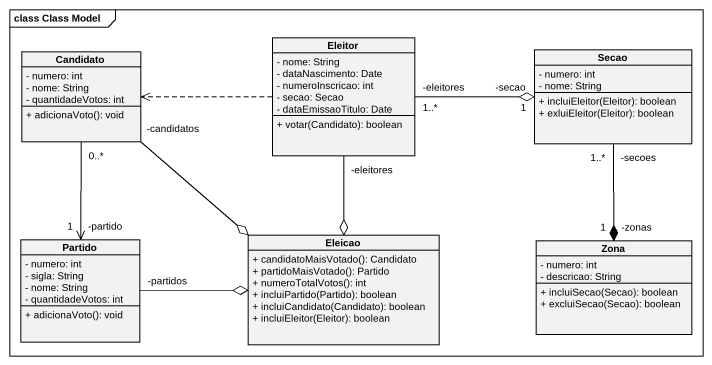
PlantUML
@startuml
mainframe class Class Model
hide circle
hide empty members
skinparam classAttributeIconSize 0
class Candidato {
  - numero: int
  - nome: String
  - quantidadeVotos: int
  + adicionaVoto(): void
}
class Eleitor {
  - nome: String
  - dataNascimento: Date
  - numeroInscricao: int
  - secao: Secao
  - dataEmissaoTitulo: Date
  + votar(Candidato): boolean
}
class Secao {
  - numero: int
  - nome: String
  + incluiEleitor(Eleitor): boolean
  + exluiEleitor(Eleitor): boolean
}
class Partido {
  - numero: int
  - sigla: String
  - nome: String
  - quantidadeVotos: int
  + adicionaVoto(): void
}
class Eleicao {
  + candidatoMaisVotado(): Candidato
  + partidoMaisVotado(): Partido
  + numeroTotalVotos(): int
  + incluiPartido(Partido): boolean
  + incluiCandidato(Candidato): boolean
  + incluiEleitor(Eleitor): boolean
}
class Zona {
  - numero: int
  - descricao: String
  + incluiSecao(Secao): boolean
  + excluiSecao(Secao): boolean
}
Candidato "0..*" --> "-partido\n1" Partido
Candidato "-candidatos" --o Eleicao
Eleitor .left.> Candidato
Eleitor "-eleitores\n1..*" -right-o "-secao\n1" Secao
Eleitor "-eleitores" --o Eleicao
Secao "-secoes\n1..*" --* "-zonas\n1" Zona
Partido "-partidos" -right-o Eleicao
@enduml
